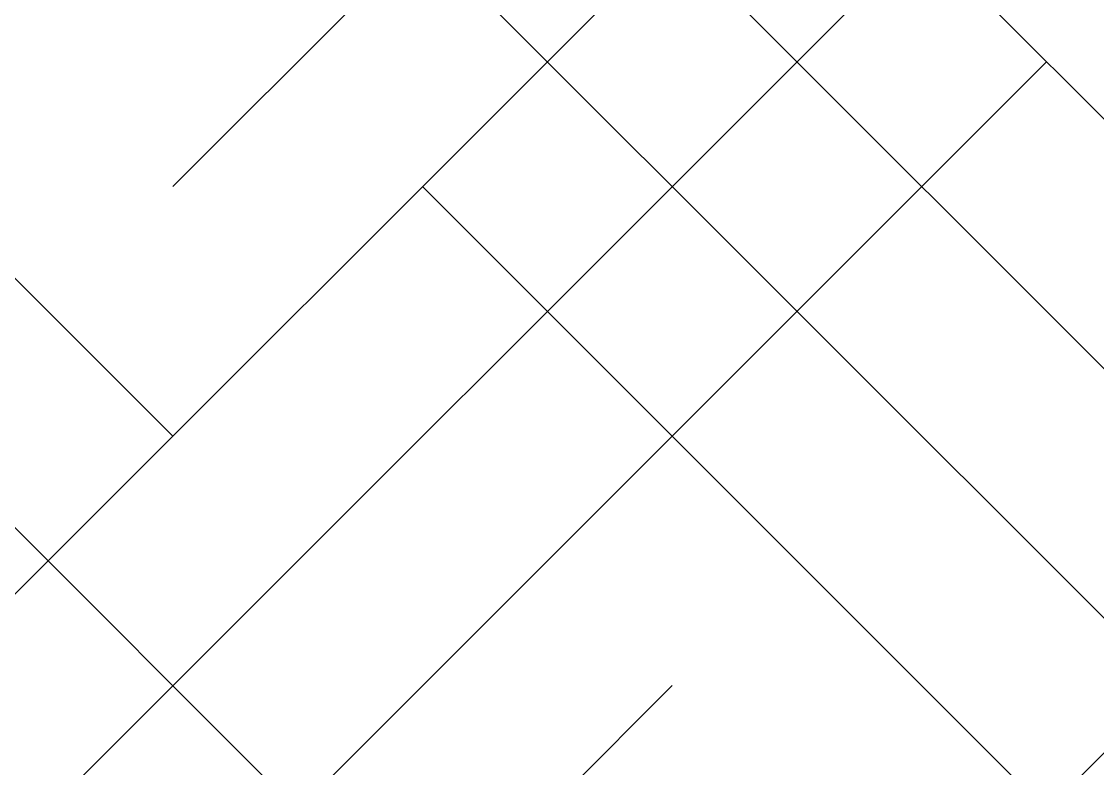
# Model space of a CAD drawing. Header units: millimetres. Extents: x 331487 to 517269, y 198509 to 399936.
# Drawn here: x 397076 to 398409, y 398084 to 399010 of the extents above; entities that cross this region are included whole.
import ezdxf

# ---------------------------------------------------------------- set-up
doc = ezdxf.new("R2010")
doc.units = ezdxf.units.MM
doc.header["$MEASUREMENT"] = 0
doc.linetypes.add('DASHED', pattern=[0.75, 0.5, -0.25])
doc.layers.add('9th_Sunk', color=251, linetype='DASHED', lineweight=5)

msp = doc.modelspace()

# ---------------------------------------------------------------- linework, layer by layer
at = {"layer": '9th_Sunk', "linetype": 'Continuous'}
for p, q in [((397727.2, 397722.9), (395913.6, 399536.5)), ((397263.1, 398496.3), (396222.9, 399536.5)), ((396335.1, 397258.8), (398612.7, 399536.5)), ((396799.1, 398032.2), (398303.4, 399536.5)), ((399583.3, 397104.1), (397151, 399536.5)), ((397263.1, 398805.6), (397994, 399536.5)), ((399119.3, 397877.5), (397460.4, 399536.5)), ((398655.3, 398650.9), (397769.7, 399536.5)), ((398191.2, 397877.5), (399850.1, 399536.5)), ((395871, 396485.4), (398345.9, 398960.3)), ((400047.4, 396330.8), (397572.5, 398805.6)), ((395407, 395712), (397881.9, 398186.9))]:
    msp.add_line(p, q, dxfattribs=at)

doc.saveas('drawing.dxf')
